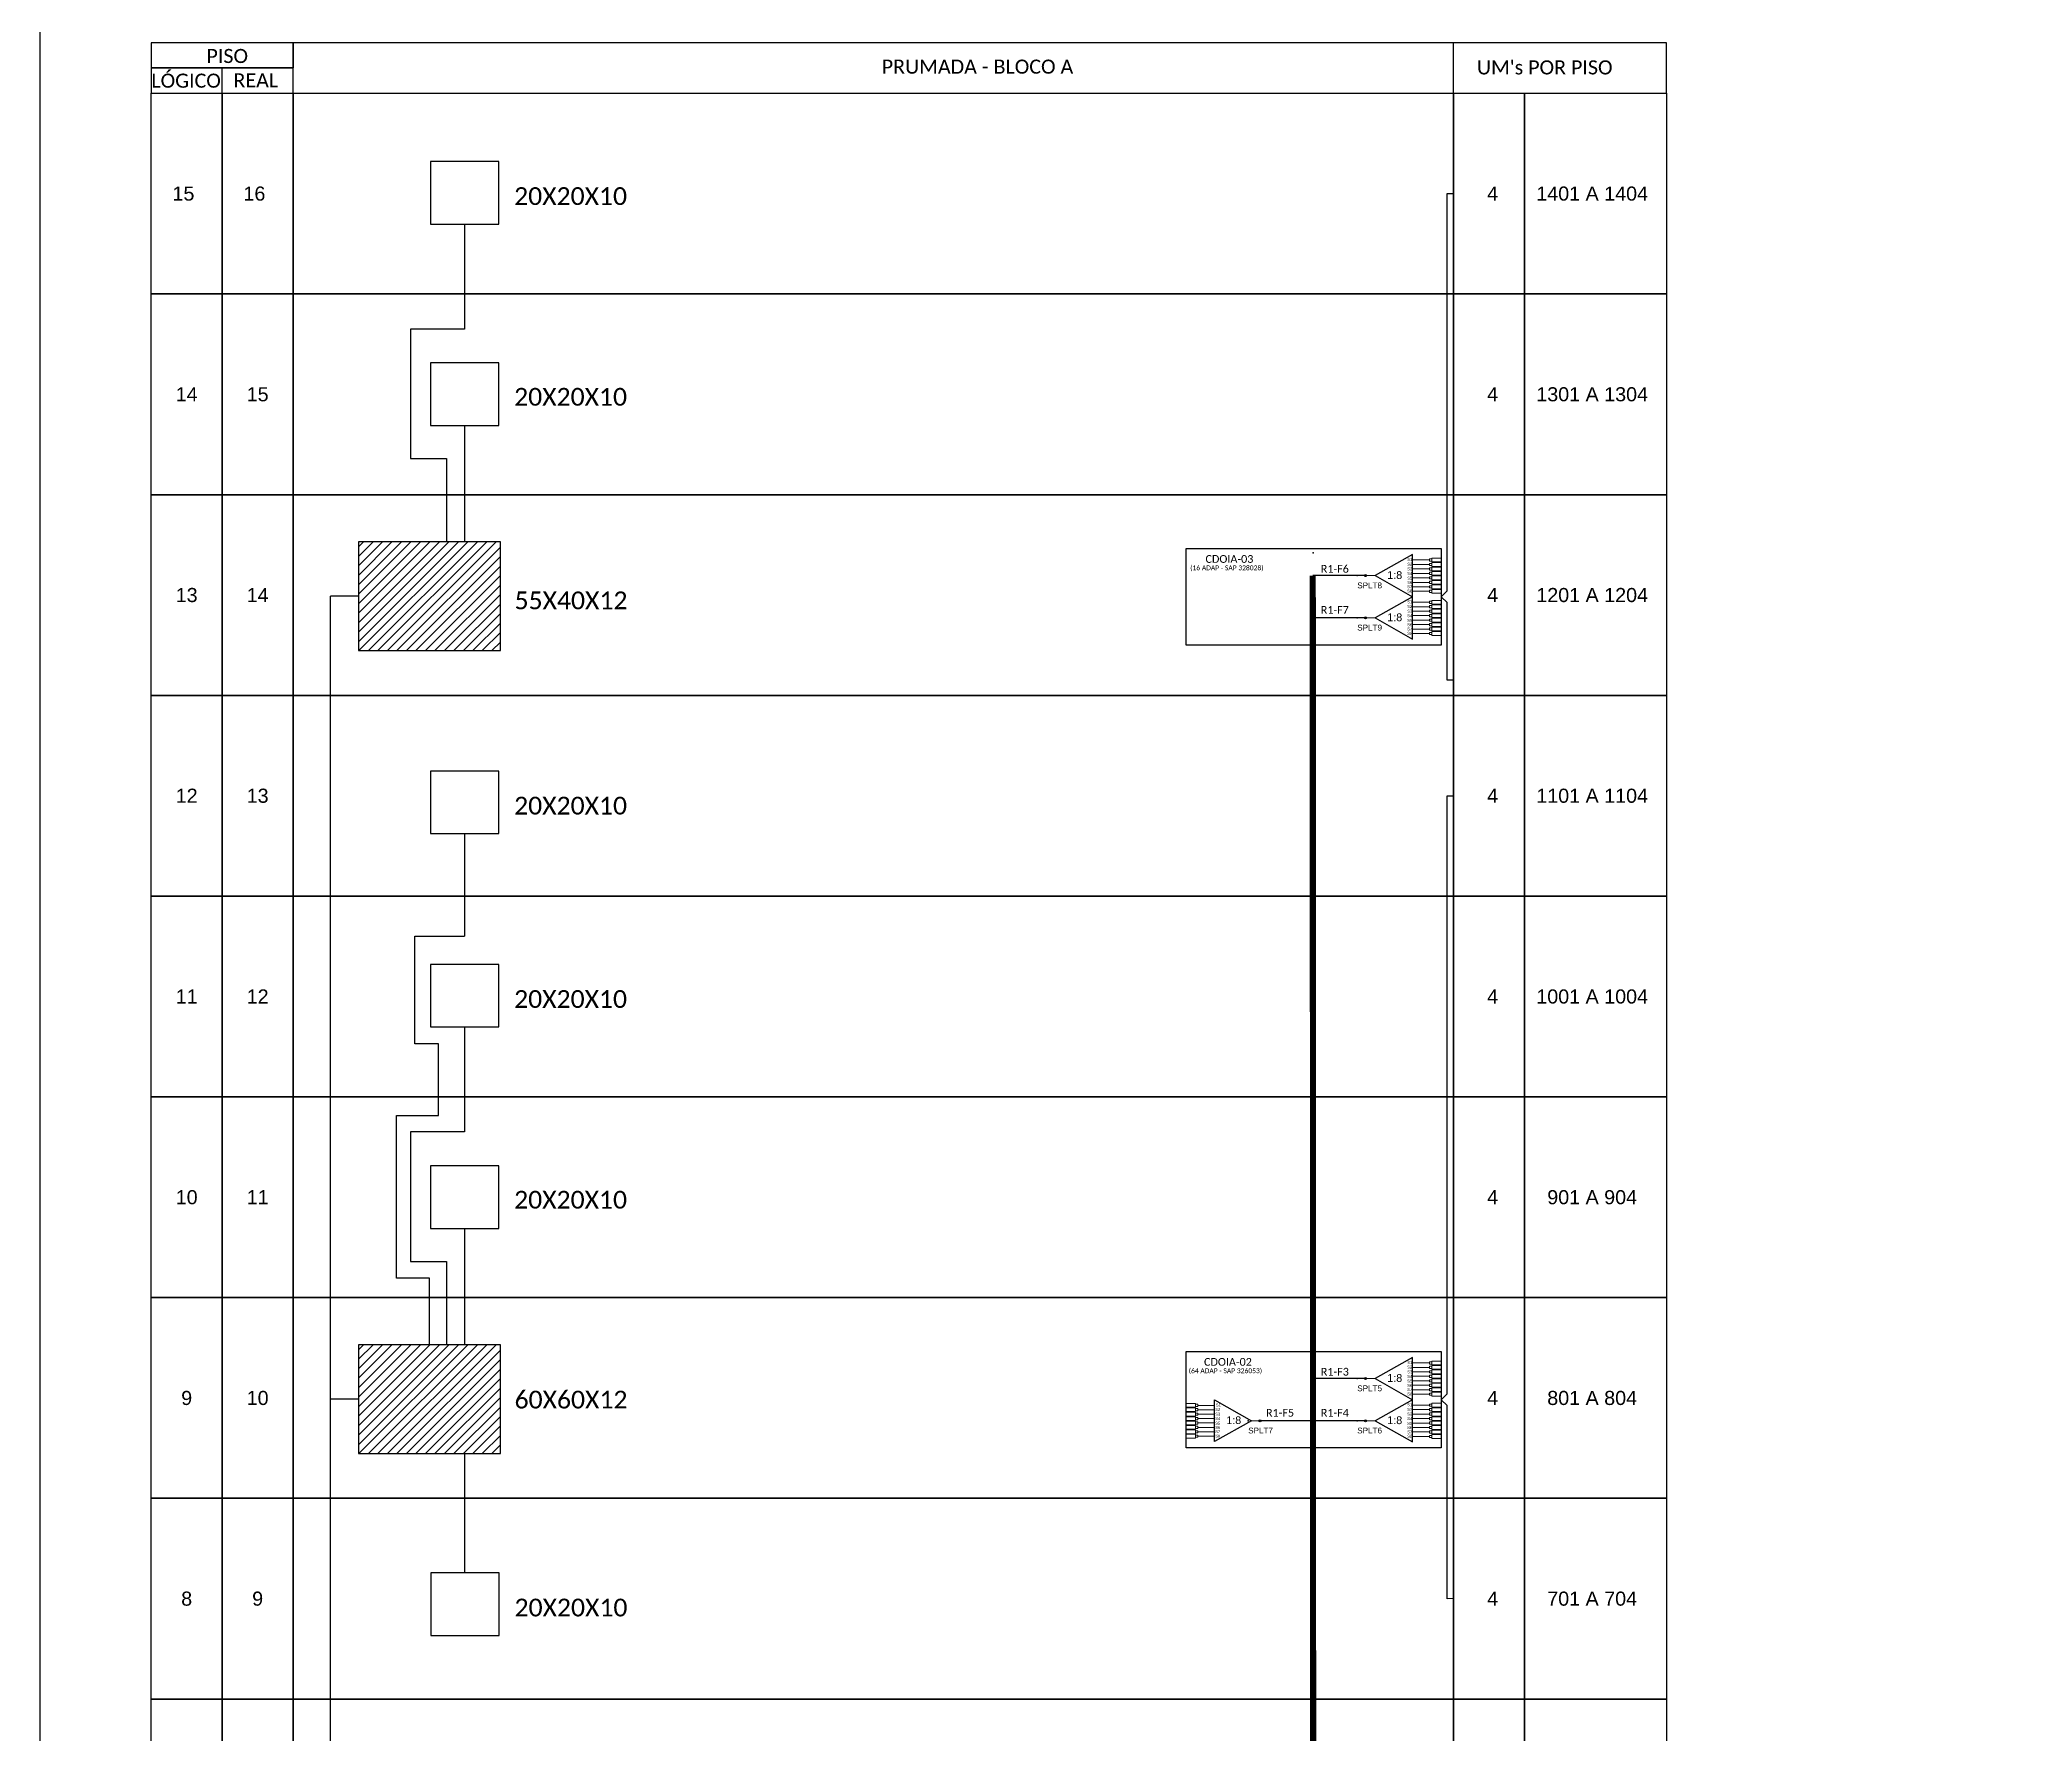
# Model space of a CAD drawing. Header units: inches. Extents: x 1895 to 3364, y -32 to 807.
# Drawn here: x 2770.3 to 3067.3, y 274.2 to 526.7 of the extents above; entities that cross this region are included whole.
import ezdxf
from ezdxf.enums import TextEntityAlignment as Align

# ---------------------------------------------------------------- set-up
doc = ezdxf.new("R2010")
doc.units = ezdxf.units.IN
doc.header["$MEASUREMENT"] = 0
doc.styles.add('ARIAL', font='arial.ttf')
doc.styles.add('WMF-Calibri0', font='calibri.ttf')

# ---------------------------------------------------------------- blocks, each defined once
blk = doc.blocks.new('SPLT_1-8_SC-APC')
at = {"color": 1}
blk.add_lwpolyline([(-7.37, -2.1), (-17.04, -7.55), (-7.37, -13), (-7.37, -2.1)], dxfattribs=at)
at = {"color": 3, "lineweight": 0}
for points in [[(-2.99, -3.51), (-7.37, -3.51)], [(-7.37, -4.66), (-2.99, -4.66)], [(-2.41, -3.02), (-2.41, -4)], [(-2.41, -3.02), (0, -3.02)], [(-2.41, -4), (0, -4)], [(-2.41, -4.17), (-2.41, -5.16)], [(-2.41, -4.17), (0, -4.17)], [(-7.37, -5.82), (-2.99, -5.82)], [(-7.37, -6.97), (-2.99, -6.97)], [(-7.37, -8.12), (-2.99, -8.12)], [(-7.37, -9.28), (-2.99, -9.28)], [(-2.41, -5.16), (0, -5.16)], [(-2.41, -5.32), (-2.41, -6.31)], [(-2.41, -5.32), (0, -5.32)], [(-2.41, -6.31), (0, -6.31)], [(-2.41, -6.48), (-2.41, -7.46)], [(-2.41, -6.48), (0, -6.48)], [(-2.41, -7.46), (0, -7.46)], [(-2.41, -7.63), (-2.41, -8.62)], [(-2.41, -7.63), (0, -7.63)], [(-2.41, -8.62), (0, -8.62)], [(-2.41, -8.78), (-2.41, -9.77)], [(-2.41, -8.78), (0, -8.78)], [(-2.41, -9.77), (0, -9.77)], [(-2.41, -9.94), (-2.41, -10.92)], [(-2.41, -9.94), (0, -9.94)], [(-7.37, -10.43), (-2.99, -10.43)], [(-7.37, -11.58), (-2.99, -11.58)], [(-2.41, -10.92), (0, -10.92)], [(-2.41, -11.09), (-2.41, -12.08)], [(-2.41, -11.09), (0, -11.09)], [(-2.41, -12.08), (0, -12.08)]]:
    blk.add_lwpolyline(points, dxfattribs=at)
for points in [[(-2.99, -3.22), (-2.41, -3.22), (-2.41, -3.8), (-2.99, -3.8)], [(-2.99, -4.38), (-2.41, -4.38), (-2.41, -4.95), (-2.99, -4.95)], [(-2.99, -5.53), (-2.41, -5.53), (-2.41, -6.1), (-2.99, -6.1)], [(-2.99, -6.68), (-2.41, -6.68), (-2.41, -7.26), (-2.99, -7.26)], [(-2.99, -7.84), (-2.41, -7.84), (-2.41, -8.41), (-2.99, -8.41)], [(-2.99, -8.99), (-2.41, -8.99), (-2.41, -9.56), (-2.99, -9.56)], [(-2.99, -10.14), (-2.41, -10.14), (-2.41, -10.72), (-2.99, -10.72)], [(-2.99, -11.3), (-2.41, -11.3), (-2.41, -11.87), (-2.99, -11.87)]]:
    blk.add_lwpolyline(points, close=True, dxfattribs=at)
at = {"color": 1, "lineweight": 0}
blk.add_lwpolyline([(-17.04, -7.55), (-19.26, -7.55)], dxfattribs=at)
at = {"color": 1, "style": 'ARIAL'}
for s, height, p in [('S1', 0.75, (-8.74, -3.78)), ('S2', 0.75, (-8.74, -4.97)), ('1:8', 2, (-13.91, -8.4)), ('S3', 0.75, (-8.74, -6.18)), ('S4', 0.75, (-8.74, -7.36)), ('S5', 0.75, (-8.74, -8.57)), ('S6', 0.75, (-8.74, -9.69)), ('S7', 0.75, (-8.74, -10.78)), ('S8', 0.75, (-8.74, -11.9))]:
    blk.add_text(s, height=height, dxfattribs=at).set_placement(p)
blk = doc.blocks.new('SPLITTER_')
blk.add_point((0, 0))
at = {"style": 'ARIAL', "flags": 4}
blk.add_attdef('SPLT', (0, -3.26), '', height=1.5, dxfattribs=at)
blk = doc.blocks.new('A$C415C251F')
at = {"color": 3}
blk.add_point((0, 0), dxfattribs=at)
blk = doc.blocks.new('LEG_CDOIA8_C-SPLT_DIR')
at = {"color": 3}
blk.add_blockref('A$C415C251F', (0, 0), dxfattribs=at)
at = {"color": 1, "style": 'WMF-Calibri0', "flags": 4}
blk.add_attdef('CDO', (-26.84, -2.61), '', height=2, dxfattribs=at)
blk.add_attdef('MODELO', text='', height=1.5, dxfattribs=at).set_placement((-22.23, -4.54), align=Align.CENTER)
at = {"style": 'ARIAL', "flags": 4}
blk.add_attdef('SPLITAGEM', text='', height=1.5, dxfattribs=at).set_placement((-18.36, -12.59), align=Align.CENTER)
blk = doc.blocks.new('SPLT_1-8_SC-APC_ESQ')
at = {"color": 3, "lineweight": 0}
for points in [[(2.41, -3.02), (0, -3.02)], [(2.41, -4), (0, -4)], [(2.41, -4.17), (0, -4.17)], [(2.41, -5.16), (0, -5.16)], [(2.41, -3.02), (2.41, -4)], [(2.41, -4.17), (2.41, -5.16)], [(2.99, -3.51), (7.37, -3.51)], [(7.37, -4.66), (2.99, -4.66)], [(2.41, -5.32), (0, -5.32)], [(2.41, -6.31), (0, -6.31)], [(2.41, -6.48), (0, -6.48)], [(2.41, -7.46), (0, -7.46)], [(2.41, -7.63), (0, -7.63)], [(2.41, -8.62), (0, -8.62)], [(2.41, -8.78), (0, -8.78)], [(2.41, -9.77), (0, -9.77)], [(2.41, -9.94), (0, -9.94)], [(2.41, -5.32), (2.41, -6.31)], [(2.41, -6.48), (2.41, -7.46)], [(2.41, -7.63), (2.41, -8.62)], [(2.41, -8.78), (2.41, -9.77)], [(2.41, -9.94), (2.41, -10.92)], [(7.37, -5.82), (2.99, -5.82)], [(7.37, -6.97), (2.99, -6.97)], [(7.37, -8.12), (2.99, -8.12)], [(7.37, -9.28), (2.99, -9.28)], [(2.41, -10.92), (0, -10.92)], [(2.41, -11.09), (0, -11.09)], [(2.41, -12.08), (0, -12.08)], [(2.41, -11.09), (2.41, -12.08)], [(7.37, -10.43), (2.99, -10.43)], [(7.37, -11.58), (2.99, -11.58)]]:
    blk.add_lwpolyline(points, dxfattribs=at)
for points in [[(2.99, -3.22), (2.41, -3.22), (2.41, -3.8), (2.99, -3.8)], [(2.99, -4.38), (2.41, -4.38), (2.41, -4.95), (2.99, -4.95)], [(2.99, -5.53), (2.41, -5.53), (2.41, -6.1), (2.99, -6.1)], [(2.99, -6.68), (2.41, -6.68), (2.41, -7.26), (2.99, -7.26)], [(2.99, -7.84), (2.41, -7.84), (2.41, -8.41), (2.99, -8.41)], [(2.99, -8.99), (2.41, -8.99), (2.41, -9.56), (2.99, -9.56)], [(2.99, -10.14), (2.41, -10.14), (2.41, -10.72), (2.99, -10.72)], [(2.99, -11.3), (2.41, -11.3), (2.41, -11.87), (2.99, -11.87)]]:
    blk.add_lwpolyline(points, close=True, dxfattribs=at)
at = {"color": 1}
blk.add_lwpolyline([(7.37, -2.1), (17.04, -7.55), (7.37, -13), (7.37, -2.1)], dxfattribs=at)
at = {"color": 1, "lineweight": 0}
blk.add_lwpolyline([(17.04, -7.55), (19.26, -7.55)], dxfattribs=at)
at = {"color": 1, "style": 'ARIAL'}
for s, height, p in [('S2', 0.75, (7.56, -4.97)), ('S1', 0.75, (7.7, -3.78)), ('S5', 0.75, (7.55, -8.57)), ('S3', 0.75, (7.55, -6.18)), ('S4', 0.75, (7.55, -7.36)), ('S6', 0.75, (7.55, -9.69)), ('S7', 0.75, (7.55, -10.78)), ('1:8', 2, (10.45, -8.4)), ('S8', 0.75, (7.55, -11.9))]:
    blk.add_text(s, height=height, dxfattribs=at).set_placement(p)

msp = doc.modelspace()

# ---------------------------------------------------------------- hatches: boundary and pattern name
h = msp.add_hatch()
h.set_pattern_fill('ANSI31', color=1, scale=8, style=0)
h.set_pattern_definition([(45, (-126.6687, 169.6122), (-0.70710678, 0.70710678), [])])
h.paths.add_polyline_path([(2817.76, 451.84), (2817.76, 435.61), (2838.93, 435.61), (2838.93, 451.84)])
h = msp.add_hatch(color=3)
h.dxf.hatch_style = 1
edge = h.paths.add_edge_path()
edge.add_arc((2967.88, 446.79), 0.148, 0, 360)
h = msp.add_hatch(color=3)
h.dxf.hatch_style = 1
edge = h.paths.add_edge_path()
edge.add_arc((2967.88, 446.79), 0.148, 0, 360)
h = msp.add_hatch(color=3)
h.dxf.hatch_style = 1
edge = h.paths.add_edge_path()
edge.add_arc((2967.88, 440.49), 0.148, 0, 360)
h = msp.add_hatch(color=3)
h.dxf.hatch_style = 1
edge = h.paths.add_edge_path()
edge.add_arc((2967.88, 440.49), 0.148, 0, 360)
h = msp.add_hatch()
h.set_pattern_fill('ANSI31', color=1, scale=8, style=0)
h.set_pattern_definition([(45, (-126.6687, 49.9123), (-0.70710678, 0.70710678), [])])
h.paths.add_polyline_path([(2817.76, 332.14), (2817.76, 315.91), (2838.93, 315.91), (2838.93, 332.14)])
h = msp.add_hatch(color=3)
h.dxf.hatch_style = 1
edge = h.paths.add_edge_path()
edge.add_arc((2967.88, 327.09), 0.148, 0, 360)
h = msp.add_hatch(color=3)
h.dxf.hatch_style = 1
edge = h.paths.add_edge_path()
edge.add_arc((2967.88, 327.09), 0.148, 0, 360)
h = msp.add_hatch(color=3)
h.dxf.hatch_style = 1
edge = h.paths.add_edge_path()
edge.add_arc((2952.17, 320.79), 0.148, 0, 360)
h = msp.add_hatch(color=3)
h.dxf.hatch_style = 1
edge = h.paths.add_edge_path()
edge.add_arc((2952.17, 320.79), 0.148, 0, 360)
h = msp.add_hatch(color=3)
h.dxf.hatch_style = 1
edge = h.paths.add_edge_path()
edge.add_arc((2967.88, 320.79), 0.148, 0, 360)
h = msp.add_hatch(color=3)
h.dxf.hatch_style = 1
edge = h.paths.add_edge_path()
edge.add_arc((2967.88, 320.79), 0.148, 0, 360)

# ---------------------------------------------------------------- linework, layer by layer
for points in [[(2770.27, 806.63), (2770.27, -31.94), (3364.27, -31.94), (3364.27, 806.63), (2770.27, 806.63)], [(2808.02, 518.71), (3012.74, 518.71), (3012.74, 526.23), (2808.02, 526.23), (2808.02, 526.23), (2808.02, 522.47)], [(2981, 518.71), (2981, 526.23)], [(2797.45, 518.71), (2797.45, 522.47)]]:
    msp.add_lwpolyline(points)
for points in [[(2786.87, 522.47), (2808.02, 522.47), (2808.02, 526.23), (2786.87, 526.23)], [(2786.87, 518.71), (2808.02, 518.71), (2808.02, 522.47), (2786.87, 522.47)], [(2838.69, 508.54), (2828.5, 508.54), (2828.5, 499.21), (2838.69, 499.21)], [(2838.69, 478.51), (2828.5, 478.51), (2828.5, 469.17), (2838.69, 469.17)], [(2838.93, 451.84), (2817.76, 451.84), (2817.76, 435.61), (2838.93, 435.61)], [(2838.69, 417.66), (2828.5, 417.66), (2828.5, 408.33), (2838.69, 408.33)], [(2838.69, 388.84), (2828.5, 388.84), (2828.5, 379.51), (2838.69, 379.51)], [(2838.69, 358.81), (2828.5, 358.81), (2828.5, 349.47), (2838.69, 349.47)], [(2838.75, 298.12), (2828.56, 298.12), (2828.56, 288.79), (2838.75, 288.79)]]:
    msp.add_lwpolyline(points, close=True)
at = {"color": 0}
for points in [[(2786.87, 518.71), (2797.45, 518.71), (2797.45, 488.79), (2786.87, 488.79)], [(2797.45, 518.71), (2808.02, 518.71), (2808.02, 488.79), (2797.45, 488.79)], [(2808.02, 518.71), (2981.01, 518.71), (2981.01, 488.79), (2808.02, 488.79)], [(2981.01, 518.71), (2991.59, 518.71), (2991.59, 488.79), (2981.01, 488.79)], [(2991.59, 518.71), (3012.74, 518.71), (3012.74, 488.79), (2991.59, 488.79)], [(2786.87, 488.79), (2797.45, 488.79), (2797.45, 458.86), (2786.87, 458.86)], [(2797.45, 488.79), (2808.02, 488.79), (2808.02, 458.86), (2797.45, 458.86)], [(2808.02, 488.79), (2981.01, 488.79), (2981.01, 458.86), (2808.02, 458.86)], [(2981.01, 488.79), (2991.59, 488.79), (2991.59, 458.86), (2981.01, 458.86)], [(2991.59, 488.79), (3012.74, 488.79), (3012.74, 458.86), (2991.59, 458.86)], [(2786.87, 458.86), (2797.45, 458.86), (2797.45, 428.94), (2786.87, 428.94)], [(2797.45, 458.86), (2808.02, 458.86), (2808.02, 428.94), (2797.45, 428.94)], [(2808.02, 458.86), (2981.01, 458.86), (2981.01, 428.94), (2808.02, 428.94)], [(2981.01, 458.86), (2991.59, 458.86), (2991.59, 428.94), (2981.01, 428.94)], [(2991.59, 458.86), (3012.74, 458.86), (3012.74, 428.94), (2991.59, 428.94)], [(2786.87, 428.94), (2797.45, 428.94), (2797.45, 399.01), (2786.87, 399.01)], [(2797.45, 428.94), (2808.02, 428.94), (2808.02, 399.01), (2797.45, 399.01)], [(2808.02, 428.94), (2981.01, 428.94), (2981.01, 399.01), (2808.02, 399.01)], [(2981.01, 428.94), (2991.59, 428.94), (2991.59, 399.01), (2981.01, 399.01)], [(2991.59, 428.94), (3012.74, 428.94), (3012.74, 399.01), (2991.59, 399.01)], [(2786.87, 399.01), (2797.45, 399.01), (2797.45, 369.09), (2786.87, 369.09)], [(2797.45, 399.01), (2808.02, 399.01), (2808.02, 369.09), (2797.45, 369.09)], [(2808.02, 399.01), (2981.01, 399.01), (2981.01, 369.09), (2808.02, 369.09)], [(2981.01, 399.01), (2991.59, 399.01), (2991.59, 369.09), (2981.01, 369.09)], [(2991.59, 399.01), (3012.74, 399.01), (3012.74, 369.09), (2991.59, 369.09)], [(2786.87, 369.09), (2797.45, 369.09), (2797.45, 339.16), (2786.87, 339.16)], [(2797.45, 369.09), (2808.02, 369.09), (2808.02, 339.16), (2797.45, 339.16)], [(2808.02, 369.09), (2981.01, 369.09), (2981.01, 339.16), (2808.02, 339.16)], [(2981.01, 369.09), (2991.59, 369.09), (2991.59, 339.16), (2981.01, 339.16)], [(2991.59, 369.09), (3012.74, 369.09), (3012.74, 339.16), (2991.59, 339.16)], [(2786.87, 339.16), (2797.45, 339.16), (2797.45, 309.24), (2786.87, 309.24)], [(2797.45, 339.16), (2808.02, 339.16), (2808.02, 309.24), (2797.45, 309.24)], [(2808.02, 339.16), (2981.01, 339.16), (2981.01, 309.24), (2808.02, 309.24)], [(2981.01, 339.16), (2991.59, 339.16), (2991.59, 309.24), (2981.01, 309.24)], [(2991.59, 339.16), (3012.74, 339.16), (3012.74, 309.24), (2991.59, 309.24)], [(2786.87, 309.24), (2797.45, 309.24), (2797.45, 279.31), (2786.87, 279.31)], [(2797.45, 309.24), (2808.02, 309.24), (2808.02, 279.31), (2797.45, 279.31)], [(2808.02, 309.24), (2981.01, 309.24), (2981.01, 279.31), (2808.02, 279.31)], [(2981.01, 309.24), (2991.59, 309.24), (2991.59, 279.31), (2981.01, 279.31)], [(2991.59, 309.24), (3012.74, 309.24), (3012.74, 279.31), (2991.59, 279.31)], [(2786.87, 279.31), (2797.45, 279.31), (2797.45, 249.39), (2786.87, 249.39)], [(2797.45, 279.31), (2808.02, 279.31), (2808.02, 249.39), (2797.45, 249.39)], [(2808.02, 279.31), (2981.01, 279.31), (2981.01, 249.39), (2808.02, 249.39)], [(2981.01, 279.31), (2991.59, 279.31), (2991.59, 249.39), (2981.01, 249.39)], [(2991.59, 279.31), (3012.74, 279.31), (3012.74, 249.39), (2991.59, 249.39)]]:
    msp.add_lwpolyline(points, close=True, dxfattribs=at)
at = {"color": 3}
for points in [[(2981.01, 431.21), (2980.06, 431.2), (2980.06, 442.77), (2979.16, 443.64), (2980.06, 444.51), (2980.06, 444.51), (2980.06, 503.75), (2981.01, 503.75)], [(2833.59, 499.21), (2833.59, 483.55), (2825.55, 483.55), (2825.55, 464.23), (2830.89, 464.23), (2830.89, 451.84)], [(2833.59, 469.17), (2833.59, 451.84)], [(2813.62, 324.02), (2813.62, 443.72)], [(2817.76, 443.72), (2813.62, 443.72)], [(2981.01, 294.28), (2980.06, 294.27), (2980.06, 323.07), (2979.16, 323.94), (2980.06, 324.81), (2980.06, 324.81), (2980.06, 413.98), (2981.01, 413.98)], [(2833.59, 408.33), (2833.59, 393.02)], [(2828.35, 332.14), (2828.35, 342.08), (2823.44, 342.08), (2823.44, 366.31), (2829.68, 366.31), (2829.68, 376.99), (2826.15, 376.99), (2826.15, 393.02), (2833.59, 393.02)], [(2833.59, 379.51), (2833.59, 363.85), (2825.55, 363.85), (2825.55, 344.53), (2830.89, 344.53), (2830.89, 332.14)], [(2833.59, 349.47), (2833.59, 332.14)], [(2813.62, 204.32), (2813.62, 324.02)], [(2817.76, 324.02), (2813.62, 324.02)], [(2833.65, 298.12), (2833.65, 315.91)]]:
    msp.add_lwpolyline(points, dxfattribs=at)
at = {"color": 1}
for points in [[(2941.17, 450.84), (2979.16, 450.84), (2979.16, 436.44), (2941.17, 436.44)], [(2838.93, 332.14), (2817.76, 332.14), (2817.76, 315.91), (2838.93, 315.91)], [(2941.17, 331.14), (2979.16, 331.14), (2979.16, 316.74), (2941.17, 316.74)]]:
    msp.add_lwpolyline(points, close=True, dxfattribs=at)
at = {"color": 5, "const_width": 0.914}
msp.add_lwpolyline([(2960.03, 446.79), (2960.15, 67.66)], dxfattribs=at)
at = {"color": 5}
for points in [[(2967.73, 446.79), (2960.03, 446.79)], [(2967.73, 446.79), (2967.88, 446.79)], [(2967.73, 440.49), (2960.03, 440.49)], [(2967.73, 327.09), (2960.03, 327.09)], [(2967.73, 327.09), (2967.88, 327.09)], [(2959.88, 320.79), (2952.17, 320.79)], [(2967.73, 320.79), (2960.03, 320.79)]]:
    msp.add_lwpolyline(points, dxfattribs=at)
at = {"color": 3}
for centre in [(2967.88, 446.79), (2967.88, 446.79), (2967.88, 440.49), (2967.88, 440.49), (2967.88, 327.09), (2967.88, 327.09), (2952.17, 320.79), (2952.17, 320.79), (2967.88, 320.79), (2967.88, 320.79)]:
    msp.add_circle(centre, 0.148, dxfattribs=at)

# ---------------------------------------------------------------- block references
at = {"color": 1}
ref = msp.add_blockref('LEG_CDOIA8_C-SPLT_DIR', (2960.07, 450.21), dxfattribs=dict(at, xscale=0.5775999999998022, yscale=0.5775999999998022, zscale=0.5775999999994746))
ref.add_attrib('CDO', 'CDOIA-03', (2944.04, 448.7), dxfattribs={"color": 1, "height": 1.155, "style": 'WMF-Calibri0'})
ref.add_attrib('MODELO', '(16 ADAP - SAP 328028)', dxfattribs={"color": 1, "height": 0.722, "style": 'WMF-Calibri0'}).set_placement((2947.23, 447.59), align=Align.CENTER)
at = {"color": 3, "xscale": 0.5775999999998022, "yscale": 0.5775999999998022, "zscale": 0.5775999999994746}
for p in [(2979.16, 451.15), (2979.16, 444.85), (2979.16, 331.45), (2979.16, 325.15)]:
    msp.add_blockref('SPLT_1-8_SC-APC', p, dxfattribs=at)
ref = msp.add_blockref('SPLITTER_', (2966.66, 446.79), dxfattribs=dict(xscale=0.5775999999998022, yscale=0.5775999999998022, zscale=0.5775999999994746))
ref.add_attrib('SPLT', 'SPLT8', (2966.66, 444.9), dxfattribs={"height": 0.866, "style": 'ARIAL'})
ref = msp.add_blockref('SPLITTER_', (2966.66, 440.49), dxfattribs=dict(xscale=0.5775999999998022, yscale=0.5775999999998022, zscale=0.5775999999994746))
ref.add_attrib('SPLT', 'SPLT9', (2966.66, 438.61), dxfattribs={"height": 0.866, "style": 'ARIAL'})
at = {"color": 1}
ref = msp.add_blockref('LEG_CDOIA8_C-SPLT_DIR', (2959.85, 330.51), dxfattribs=dict(at, xscale=0.5775999999998022, yscale=0.5775999999998022, zscale=0.5775999999994746))
ref.add_attrib('CDO', 'CDOIA-02', (2943.82, 329), dxfattribs={"color": 1, "height": 1.155, "style": 'WMF-Calibri0'})
ref.add_attrib('MODELO', '(64 ADAP - SAP 326053)', dxfattribs={"color": 1, "height": 0.722, "style": 'WMF-Calibri0'}).set_placement((2947.01, 327.89), align=Align.CENTER)
ref = msp.add_blockref('SPLITTER_', (2966.66, 327.09), dxfattribs=dict(xscale=0.5775999999998022, yscale=0.5775999999998022, zscale=0.5775999999994746))
ref.add_attrib('SPLT', 'SPLT5', (2966.66, 325.2), dxfattribs={"height": 0.866, "style": 'ARIAL'})
at = {"xscale": 0.5702400000000126, "yscale": 0.5702399999999899, "zscale": 0.5702400000000002}
msp.add_blockref('SPLT_1-8_SC-APC_ESQ', (2941.19, 325.1), dxfattribs=at)
ref = msp.add_blockref('SPLITTER_', (2950.4, 320.79), dxfattribs=dict(xscale=0.5775999999998022, yscale=0.5775999999998022, zscale=0.5775999999994746))
ref.add_attrib('SPLT', 'SPLT7', (2950.4, 318.91), dxfattribs={"height": 0.866, "style": 'ARIAL'})
ref = msp.add_blockref('SPLITTER_', (2966.66, 320.79), dxfattribs=dict(xscale=0.5775999999998022, yscale=0.5775999999998022, zscale=0.5775999999994746))
ref.add_attrib('SPLT', 'SPLT6', (2966.66, 318.91), dxfattribs={"height": 0.866, "style": 'ARIAL'})

# ---------------------------------------------------------------- texts
at = {"style": 'WMF-Calibri0'}
for s, p in [('     PISO', (2791.41, 523.21)), ('PRUMADA - BLOCO A', (2895.78, 521.62)), ("UM's POR PISO", (2984.5, 521.51)), ('  LÓGICO', (2785.42, 519.53)), ('    REAL', (2796.17, 519.58))]:
    msp.add_text(s, height=2.102, dxfattribs=at).set_placement(p)
at = {"color": 0, "style": 'ARIAL'}
for s, height, p in [('15', 2.102, (2791.68, 503.75)), ('16', 2.102, (2802.26, 503.75)), ('4', 2.1, (2986.84, 503.75)), ('1401 A 1404', 2.102, (3001.68, 503.75)), ('14', 2.102, (2792.16, 473.83)), ('15', 2.102, (2802.74, 473.83)), ('4', 2.1, (2986.84, 473.83)), ('1301 A 1304', 2.102, (3001.68, 473.83)), ('13', 2.102, (2792.16, 443.9)), ('14', 2.102, (2802.74, 443.9)), ('4', 2.1, (2986.84, 443.9)), ('1201 A 1204', 2.102, (3001.68, 443.9)), ('12', 2.102, (2792.16, 413.98)), ('13', 2.102, (2802.74, 413.98)), ('4', 2.1, (2986.84, 413.98)), ('1101 A 1104', 2.102, (3001.68, 413.98)), ('11', 2.102, (2792.16, 384.05)), ('12', 2.102, (2802.74, 384.05)), ('4', 2.1, (2986.84, 384.05)), ('1001 A 1004', 2.102, (3001.68, 384.05)), ('10', 2.102, (2792.16, 354.13)), ('11', 2.102, (2802.74, 354.13)), ('4', 2.1, (2986.84, 354.13)), ('901 A 904', 2.102, (3001.68, 354.13)), ('9', 2.1, (2792.16, 324.2)), ('10', 2.102, (2802.74, 324.2)), ('4', 2.1, (2986.84, 324.2)), ('801 A 804', 2.102, (3001.68, 324.2)), ('8', 2.1, (2792.16, 294.28)), ('9', 2.1, (2802.74, 294.28)), ('4', 2.1, (2986.84, 294.28)), ('701 A 704', 2.102, (3001.68, 294.28))]:
    msp.add_text(s, height=height, dxfattribs=at).set_placement(p, align=Align.MIDDLE_CENTER)
at = {"color": 0, "style": 'WMF-Calibri0'}
for s, p in [('20X20X10', (2840.98, 502.05)), ('20X20X10', (2840.98, 472.13)), ('55X40X12', (2841.04, 441.78)), ('20X20X10', (2840.98, 411.18)), ('20X20X10', (2840.98, 382.35)), ('20X20X10', (2840.98, 352.43)), ('60X60X12', (2841.04, 322.63)), ('20X20X10', (2841.04, 291.63))]:
    msp.add_text(s, height=2.647, dxfattribs=at).set_placement(p)
at = {"color": 5, "style": 'WMF-Calibri0'}
for s, p in [('R1-F6', (2961.23, 447.23)), ('R1-F7', (2961.23, 441.11)), ('R1-F3', (2961.23, 327.53)), ('R1-F5', (2953.06, 321.41)), ('R1-F4', (2961.23, 321.41))]:
    msp.add_text(s, height=1.155, dxfattribs=at).set_placement(p)

doc.saveas('drawing.dxf')
